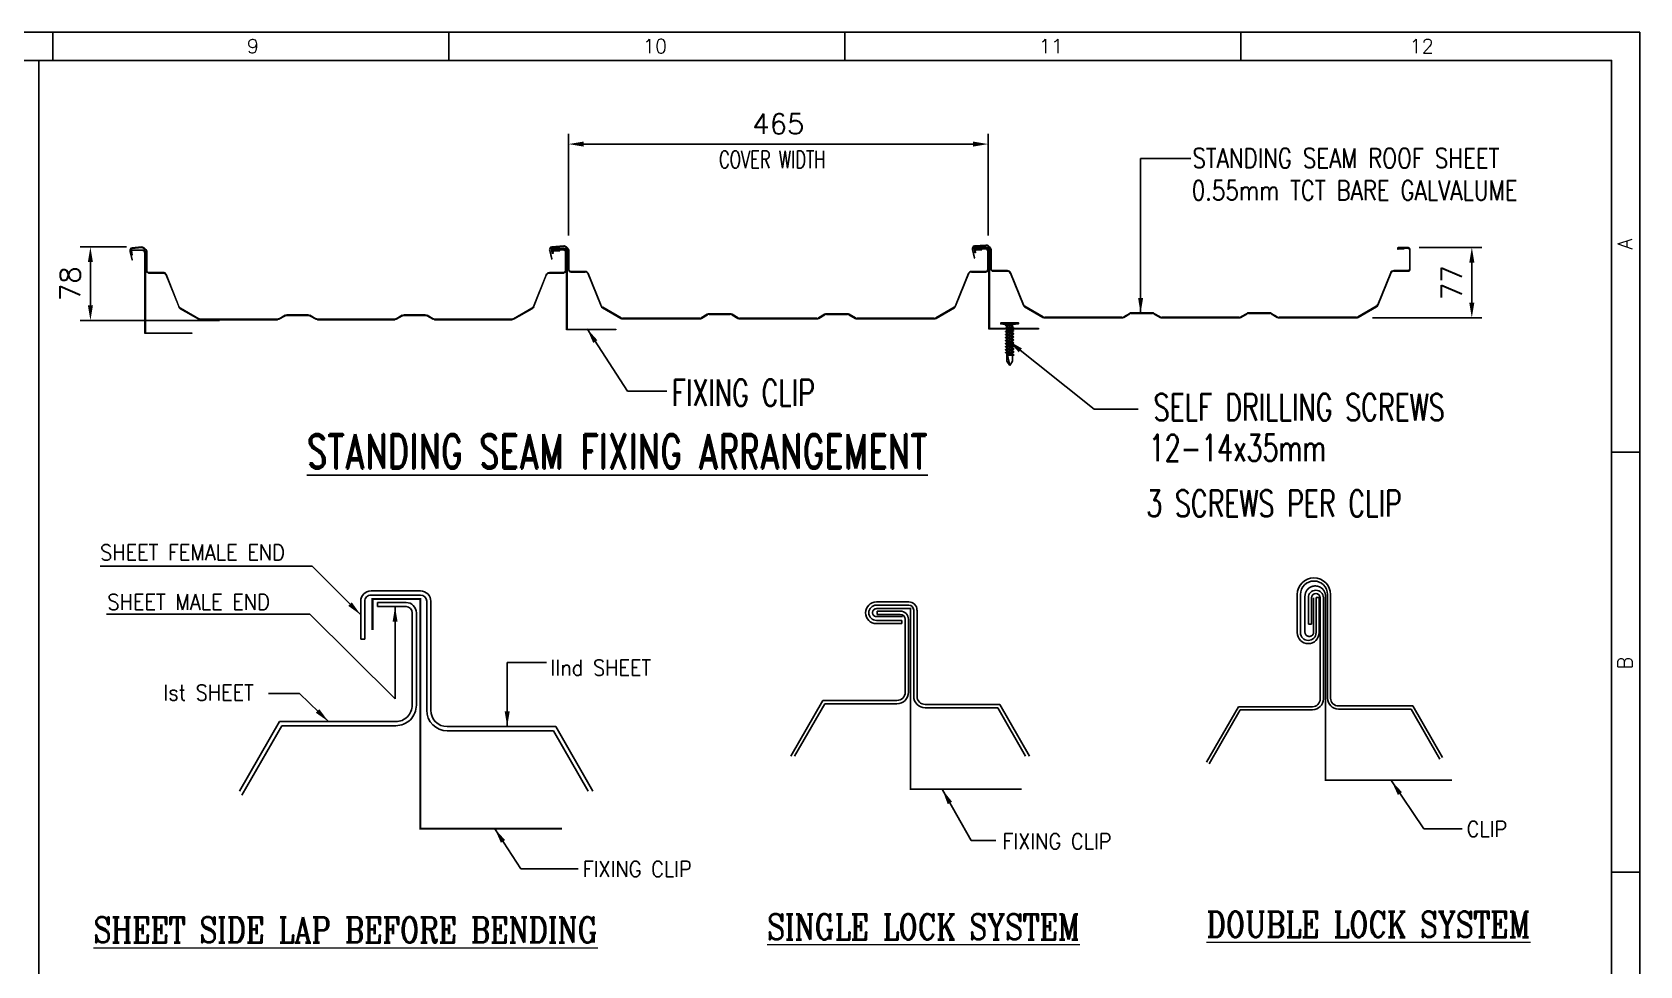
# Model space of a CAD drawing. Header units: millimetres. Extents: x 591978 to 1200763, y 19941 to 205918.
# Drawn here: x 912223 to 975790, y 115890 to 152811 of the extents above; entities that cross this region are included whole.
import ezdxf

# ---------------------------------------------------------------- set-up
doc = ezdxf.new("R2010")
doc.units = ezdxf.units.MM
doc.header["$LTSCALE"] = 790
doc.header["$MEASUREMENT"] = 0
doc.header["$PDMODE"] = 3
for name, color, linetype, lineweight in [('BASE-PLATE', 2, 'Continuous', 13), ('HATECH', 140, 'Continuous', 9), ('SHEET', 190, 'Continuous', 13), ('TH', 1, 'Continuous', 9)]:
    doc.layers.add(name, color=color, linetype=linetype, lineweight=lineweight)
for name, color, linetype in [('SCREWS', 7, 'Continuous'), ('STEEL', 4, 'Continuous'), ('text', 6, 'Continuous')]:
    doc.layers.add(name, color=color, linetype=linetype)
doc.styles.add('NOTE', font='romans.shx', dxfattribs={"width": 0.8})
doc.styles.add('ROMANC', font='ROMANC.shx', dxfattribs={"width": 0.8})
doc.styles.add('ROMAND', font='romand.shx', dxfattribs={"height": 2.5})
doc.styles.add('ROMANS', font='romans.shx')
doc.dimstyles.new('DIM250', dxfattribs={"dimscale": 400, "dimtxt": 2, "dimasz": 1.5, "dimexe": 1, "dimexo": 1.5, "dimgap": 1, "dimtad": 1, "dimdec": 0, "dimzin": 0, "dimdsep": 46, "dimtxsty": 'ROMANS', "dimcen": 1, "dimclrd": 3, "dimclre": 3, "dimclrt": 7, "dimadec": 0, "dimazin": 0, "dimtfac": 1, "dimtdec": 0, "dimtix": 1, "dimtmove": 2, "dimatfit": 3, "dimfxl": 1, "dimtolj": 1, "dimtzin": 0, "dimarcsym": 0})

# ---------------------------------------------------------------- blocks, each defined once
blk = doc.blocks.new('SSQQ')
for p, q in [((1489513.91, -272491.85), (1489513.91, -272496.85)), ((1489583.91, -272496.85), (1489583.91, -272491.85)), ((1489653.91, -272496.85), (1489653.91, -272491.85)), ((1489723.91, -272496.85), (1489723.91, -272491.85)), ((1489789.41, -272566.1), (1489794.41, -272566.1)), ((1489789.41, -272640.35), (1489794.41, -272640.35))]:
    blk.add_line(p, q)
for points in [[(1489794.41, -273085.85), (1488953.41, -273085.85), (1488953.41, -272491.85), (1489794.41, -272491.85)], [(1489789.41, -273080.85), (1488958.41, -273080.85), (1488958.41, -272496.85), (1489789.41, -272496.85)]]:
    blk.add_lwpolyline(points, close=True)
at = {"style": 'ROMANS'}
for s, p in [('9', (1489548.19, -272495.57)), ('10', (1489618.19, -272495.57)), ('11', (1489688.19, -272495.57)), ('12', (1489753.69, -272495.57))]:
    blk.add_text(s, height=2.5, dxfattribs=at).set_placement(p)
for s, p in [('A', (1489793.03, -272530.25)), ('B', (1489793.03, -272604.5))]:
    blk.add_text(s, height=2.5, rotation=90, dxfattribs=at).set_placement(p)
blk = doc.blocks.new('*D125')
at = {"layer": 'BASE-PLATE', "color": 3, "lineweight": -2, "ltscale": 8, "transparency": 16777216}
for p, q in [((933434, 144764), (933434, 148785)), ((950022, 144765), (950022, 148785)), ((934034, 148385), (949422, 148385))]:
    blk.add_line(p, q, dxfattribs=at)
at = {"layer": 'BASE-PLATE', "color": 3, "ltscale": 8, "transparency": 16777216}
for points in [[(934034, 148485), (934034, 148285), (933434, 148385)], [(949422, 148485), (949422, 148285), (950022, 148385)]]:
    blk.add_solid(points, dxfattribs=at)
at = {"layer": 'DEFPOINTS', "color": 0, "ltscale": 8, "transparency": 16777216}
for p in [(950022, 148385), (933434, 144164), (950022, 144165)]:
    blk.add_point(p, dxfattribs=at)
at = {"layer": 'BASE-PLATE', "color": 7, "lineweight": 0, "ltscale": 8, "transparency": 16777216, "insert": (941728, 149185), "char_height": 800, "attachment_point": 5, "style": 'ROMANS'}
blk.add_mtext('\\A1;465', dxfattribs=at)
blk = doc.blocks.new('WS')
at = {"layer": 'SCREWS'}
for p, q in [((-34.5, 264.2), (-34.5, 258.8)), ((34, 258.8), (-34.5, 258.8)), ((-24.9, 234.8), (-18.2, 240.4)), ((-24.9, 215.9), (-18.2, 221.5)), ((-24.9, 197.1), (-18.2, 202.7)), ((-18.3, 231.2), (-24.3, 232.4)), ((-18.3, 212.3), (-24.3, 213.6)), ((-18, 253.1), (-18, 240.5)), ((-18, 231.1), (-18, 221.6)), ((-18, 212.3), (-18, 202.8)), ((-17.7, 240.6), (17.7, 251.6)), ((-17.7, 231.2), (17.7, 242.2)), ((-17.7, 221.8), (17.7, 232.8)), ((-17.7, 212.4), (17.7, 223.4)), ((-17.7, 202.9), (17.7, 213.9)), ((-17.7, 193.5), (17.7, 204.5)), ((18, 253.2), (18, 251.7)), ((18, 242.3), (18, 232.8)), ((18, 223.5), (18, 214)), ((18, 204.6), (18, 195.1)), ((24.9, 248), (18.2, 242.5)), ((24.9, 229.2), (18.2, 223.6)), ((24.9, 210.3), (18.2, 204.8)), ((18.3, 251.6), (24.3, 250.4)), ((18.3, 251.6), (24.3, 250.4)), ((18.3, 232.8), (24.3, 231.5)), ((18.3, 213.9), (24.3, 212.7)), ((34, 264.2), (34, 258.8)), ((-24.9, 178.2), (-18.2, 183.8)), ((-24.9, 159.4), (-18.2, 164.9)), ((-24.9, 140.5), (-18.2, 146.1)), ((-24.9, 121.7), (-18.2, 127.2)), ((-24.9, 102.8), (-18.2, 108.4)), ((-18.3, 193.5), (-24.3, 194.7)), ((-18.3, 174.6), (-24.3, 175.9)), ((-18.3, 155.8), (-24.3, 157)), ((-18.3, 136.9), (-24.3, 138.2)), ((-18.3, 118.1), (-24.3, 119.3)), ((-18.3, 99.2), (-24.3, 100.5)), ((-18, 193.4), (-18, 183.9)), ((-18, 174.6), (-18, 165.1)), ((-18, 155.7), (-18, 146.2)), ((-18, 136.9), (-18, 127.4)), ((-18, 118), (-18, 108.5)), ((-17.7, 184.1), (17.7, 195)), ((-17.7, 174.7), (17.7, 185.6)), ((-17.7, 165.2), (17.7, 176.2)), ((-17.7, 155.8), (17.7, 166.8)), ((-17.7, 146.4), (17.7, 157.3)), ((-17.7, 136.9), (17.7, 147.9)), ((-17.7, 127.5), (17.7, 138.5)), ((-17.7, 118.1), (17.7, 129.1)), ((-17.7, 108.6), (17.7, 119.6)), ((-17.7, 99.2), (17.7, 110.2)), ((-17.7, 89.8), (17.7, 100.8)), ((18, 185.8), (18, 176.3)), ((18, 166.9), (18, 157.4)), ((18, 148.1), (18, 138.6)), ((18, 129.2), (18, 119.7)), ((18, 110.4), (18, 100.9)), ((24.9, 191.5), (18.2, 185.9)), ((24.9, 172.6), (18.2, 167)), ((24.9, 153.8), (18.2, 148.2)), ((24.9, 134.9), (18.2, 129.3)), ((24.9, 116.1), (18.2, 110.5)), ((18.3, 195.1), (24.3, 193.8)), ((18.3, 176.2), (24.3, 175)), ((18.3, 157.4), (24.3, 156.1)), ((18.3, 138.5), (24.3, 137.3)), ((18.3, 119.7), (24.3, 118.4)), ((18.3, 100.8), (24.3, 99.6)), ((-24.9, 84), (-18.2, 89.5)), ((-24.9, 65.1), (-18.2, 70.7)), ((-24.8, 63), (18, 63)), ((-18.3, 80.4), (-24.3, 81.6)), ((-18, 99.2), (-18, 89.7)), ((-18, 80.3), (-18, 70.8)), ((-18, 63), (-18, 27)), ((-18, 27), (0, 0)), ((-17.7, 80.4), (17.7, 91.4)), ((-17.7, 70.9), (17.7, 81.9)), ((-12.9, 63), (17.7, 72.5)), ((0, 0), (12.9, 63)), ((0, 0), (18, 27)), ((18, 91.5), (18, 82)), ((18, 72.6), (18, 63)), ((18, 63), (18, 27)), ((24.9, 97.2), (18.2, 91.6)), ((24.9, 78.3), (18.2, 72.8)), ((18.3, 82), (24.3, 80.7))]:
    blk.add_line(p, q, dxfattribs=at)
blk.add_lwpolyline([(-18.2, 253.1), (17.8, 253.1), (54.8, 257.7), (54.8, 264.2), (-0.2, 264.2), (-55.3, 264.2), (-55.3, 257.7), (-18.2, 253.1)], dxfattribs=at)
for centre, start, end in [((-24, 233.8), 129.82948, 257.97276), ((-24, 214.9), 129.82948, 257.97276), ((-18.1, 232.5), 257.97276, 287.24924), ((-18.1, 213.6), 257.97276, 287.24924), ((-17.3, 239.3), 107.24924, 129.82948), ((-17.3, 220.5), 107.24924, 129.82948), ((-17.3, 201.6), 107.24924, 129.82948), ((18.1, 250.3), 77.97276, 107.24924), ((18.1, 250.3), 77.97276, 107.24924), ((17.3, 243.5), 287.24924, 309.82948), ((18.1, 231.5), 77.97276, 107.24924), ((17.3, 224.6), 287.24924, 309.82948), ((18.1, 212.6), 77.97276, 107.24924), ((17.3, 205.8), 287.24924, 309.82948), ((24, 249.1), 309.82948, 77.97276), ((24, 230.2), 309.82948, 77.97276), ((24, 211.3), 309.82948, 77.97276), ((-24, 196.1), 129.82948, 257.97276), ((-24, 177.2), 129.82948, 257.97276), ((-24, 158.4), 129.82948, 257.97276), ((-24, 139.5), 129.82948, 257.97276), ((-24, 120.7), 129.82948, 257.97276), ((-24, 101.8), 129.82948, 257.97276), ((-18.1, 194.8), 257.97276, 287.24924), ((-18.1, 175.9), 257.97276, 287.24924), ((-18.1, 157.1), 257.97276, 287.24924), ((-18.1, 138.2), 257.97276, 287.24924), ((-18.1, 119.4), 257.97276, 287.24924), ((-17.3, 182.8), 107.24924, 129.82948), ((-17.3, 163.9), 107.24924, 129.82948), ((-17.3, 145.1), 107.24924, 129.82948), ((-17.3, 126.2), 107.24924, 129.82948), ((-17.3, 107.4), 107.24924, 129.82948), ((18.1, 193.8), 77.97276, 107.24924), ((17.3, 186.9), 287.24924, 309.82948), ((18.1, 174.9), 77.97276, 107.24924), ((17.3, 168.1), 287.24924, 309.82948), ((18.1, 156.1), 77.97276, 107.24924), ((17.3, 149.2), 287.24924, 309.82948), ((18.1, 137.2), 77.97276, 107.24924), ((17.3, 130.4), 287.24924, 309.82948), ((18.1, 118.4), 77.97276, 107.24924), ((17.3, 111.5), 287.24924, 309.82948), ((18.1, 99.5), 77.97276, 107.24924), ((24, 192.5), 309.82948, 77.97276), ((24, 173.6), 309.82948, 77.97276), ((24, 154.8), 309.82948, 77.97276), ((24, 135.9), 309.82948, 77.97276), ((24, 117.1), 309.82948, 77.97276), ((-24, 82.9), 129.82948, 257.97276), ((-24, 64.1), 129.82948, 233.36958), ((-18.1, 100.5), 257.97276, 287.24924), ((-18.1, 81.7), 257.97276, 287.24924), ((-17.3, 88.5), 107.24924, 129.82948), ((-17.3, 69.7), 107.24924, 129.82948), ((17.3, 92.7), 287.24924, 309.82948), ((18.1, 80.6), 77.97276, 107.24924), ((17.3, 73.8), 287.24924, 309.82948), ((24, 98.2), 309.82948, 77.97276), ((24, 79.4), 309.82948, 77.97276)]:
    blk.add_arc(centre, 1.35, start, end, dxfattribs=at)
blk = doc.blocks.new('*D126')
at = {"layer": 'BASE-PLATE', "color": 3, "lineweight": -2, "ltscale": 8, "transparency": 16777216}
for p, q in [((915958, 144318), (914126, 144318)), ((914526, 142009), (914526, 143718)), ((919625, 141409), (914126, 141409))]:
    blk.add_line(p, q, dxfattribs=at)
at = {"layer": 'BASE-PLATE', "color": 3, "ltscale": 8, "transparency": 16777216}
for points in [[(914426, 143718), (914626, 143718), (914526, 144318)], [(914426, 142009), (914626, 142009), (914526, 141409)]]:
    blk.add_solid(points, dxfattribs=at)
at = {"layer": 'DEFPOINTS', "color": 0, "ltscale": 8, "transparency": 16777216}
for p in [(914526, 144318), (916558, 144318), (920225, 141409)]:
    blk.add_point(p, dxfattribs=at)
at = {"layer": 'BASE-PLATE', "color": 7, "lineweight": 0, "ltscale": 8, "transparency": 16777216, "insert": (913726, 142864), "char_height": 800, "attachment_point": 5, "rotation": 90, "style": 'ROMANS'}
blk.add_mtext('\\A1;78', dxfattribs=at)
blk = doc.blocks.new('Z$W@#59BE2829')
at = {"layer": 'SHEET', "color": 6}
for p, q in [((-226.2, 52.7), (-226.2, 73.4)), ((-225.7, 74.7), (-224.9, 75.5)), ((-225.5, 73.4), (-225.5, 52.7)), ((-224.4, 75), (-225.2, 74.2)), ((-223.5, 76), (-213.2, 76)), ((-213.2, 75.3), (-223.5, 75.3)), ((-219.6, 75.1), (-213.3, 74.8)), ((-219.6, 74.4), (-219.6, 75.1)), ((226.1, 73), (226.1, 52.7)), ((229, 77), (227.1, 75.3)), ((241.4, 76.9), (231.4, 77.8)), ((241.1, 64.6), (243.3, 73.8)), ((243.3, 74.8), (242.9, 75.8)), ((241.8, 64.5), (241.1, 64.6)), ((-223.9, 51.1), (-208.4, 51.1)), ((-208.4, 50.4), (-223.9, 50.4)), ((-191.5, 13.8), (-205.4, 48.4)), ((-204.8, 48.7), (-190.8, 14.1)), ((205.3, 48.4), (191.3, 13.8)), ((223.8, 50.4), (208.2, 50.4)), ((-170, 0.5), (-189.8, 11.9)), ((-189.4, 12.6), (-169.7, 1.2)), ((-168.1, 0.7), (-84.7, 0.7)), ((-84.7, 0), (-168.1, 0)), ((-83.1, 1.2), (-76.6, 4.9)), ((-76.2, 4.3), (-82.8, 0.5)), ((-74.6, 5.5), (-51.8, 5.5)), ((-51.8, 4.7), (-74.6, 4.7)), ((-43.6, 0.5), (-50.2, 4.3)), ((-49.8, 4.9), (-43.3, 1.2)), ((-41.7, 0.7), (41.7, 0.7)), ((41.7, 0), (-41.7, 0)), ((43.3, 1.2), (49.8, 4.9)), ((50.2, 4.3), (43.6, 0.5)), ((51.8, 5.5), (74.6, 5.5)), ((74.6, 4.7), (51.8, 4.7)), ((82.8, 0.5), (76.2, 4.3)), ((76.6, 4.9), (83.1, 1.2)), ((84.7, 0.7), (168, 0.7)), ((168, 0), (84.7, 0)), ((169.6, 1.2), (189.3, 12.6)), ((189.7, 11.9), (169.9, 0.5))]:
    blk.add_line(p, q, dxfattribs=at)
blk.add_lwpolyline([(-213.3, 74), (-219.6, 74.4)], dxfattribs=at)
blk.add_lwpolyline([(190.7, 14.1), (204.6, 48.7, -0.305731), (208.2, 51.1), (223.8, 51.1, 0.414214), (225.4, 52.7), (225.4, 73, -0.210277), (226.6, 75.9), (228.5, 77.5, -0.210277), (231.4, 78.5), (241.5, 77.7, -0.291473), (243.6, 76), (244, 75, -0.149451), (244, 73.6), (241.8, 64.5)], format="xyb", dxfattribs=at)
for centre, radius, start, end in [((-224.3, 73.4), 1.91, 135, 180), ((-224.3, 73.4), 1.18, 135, 180), ((-223.5, 74.1), 1.91, 90, 135), ((-223.5, 74.1), 1.18, 90, 135), ((-213.2, 75), 1.01, 267, 0), ((-213.2, 75), 0.277, 267, 0), ((-213.2, 75), 1.01, 0, 90), ((-213.2, 75), 0.277, 0, 90), ((229.3, 73), 3.15, 132.5, 180), ((231.1, 74.7), 3.15, 85, 132.5), ((241.3, 75.2), 1.76, 20, 85), ((241.6, 74.2), 1.76, 346, 20), ((-223.9, 52.7), 2.32, 180, 270), ((-223.9, 52.7), 1.59, 180, 270), ((223.8, 52.7), 2.32, 270, 0), ((-208.4, 47.2), 3.88, 22, 90), ((-208.4, 47.2), 3.15, 22, 90), ((208.2, 47.2), 3.15, 90, 158), ((-187.9, 15.3), 3.88, 202, 240), ((-187.9, 15.3), 3.15, 202, 240), ((-168.1, 3.9), 3.88, 240, 270), ((-168.1, 3.9), 3.15, 240, 270), ((-84.7, 3.9), 3.15, 270, 300), ((-84.7, 3.9), 3.88, 270, 300), ((-74.6, 1.6), 3.88, 90, 120), ((-74.6, 1.6), 3.15, 90, 120), ((-51.8, 1.6), 3.88, 60, 90), ((-51.8, 1.6), 3.15, 60, 90), ((-41.7, 3.9), 3.88, 240, 270), ((-41.7, 3.9), 3.15, 240, 270), ((41.7, 3.9), 3.15, 270, 300), ((41.7, 3.9), 3.88, 270, 300), ((51.8, 1.6), 3.88, 90, 120), ((51.8, 1.6), 3.15, 90, 120), ((74.6, 1.6), 3.88, 60, 90), ((74.6, 1.6), 3.15, 60, 90), ((84.7, 3.9), 3.88, 240, 270), ((84.7, 3.9), 3.15, 240, 270), ((168, 3.9), 3.15, 270, 300), ((168, 3.9), 3.88, 269.9998, 300), ((187.7, 15.3), 3.15, 300, 338), ((187.7, 15.3), 3.88, 300, 338)]:
    blk.add_arc(centre, radius, start, end, dxfattribs=at)
blk = doc.blocks.new('*D124')
at = {"layer": 'BASE-PLATE', "color": 3, "lineweight": -2, "ltscale": 8, "transparency": 16777216}
for p, q in [((967062, 144299), (969547, 144299)), ((969147, 143699), (969147, 142115)), ((965220, 141515), (969547, 141515))]:
    blk.add_line(p, q, dxfattribs=at)
at = {"layer": 'BASE-PLATE', "color": 3, "ltscale": 8, "transparency": 16777216}
for points in [[(969047, 143699), (969247, 143699), (969147, 144299)], [(969047, 142115), (969247, 142115), (969147, 141515)]]:
    blk.add_solid(points, dxfattribs=at)
at = {"layer": 'DEFPOINTS', "color": 0, "ltscale": 8, "transparency": 16777216}
for p in [(966462, 144299), (964620, 141515), (969147, 141515)]:
    blk.add_point(p, dxfattribs=at)
at = {"layer": 'BASE-PLATE', "color": 7, "lineweight": 0, "ltscale": 8, "transparency": 16777216, "insert": (968347, 142907), "char_height": 800, "attachment_point": 5, "rotation": 90, "style": 'ROMANS'}
blk.add_mtext('\\A1;77', dxfattribs=at)

msp = doc.modelspace()

# ---------------------------------------------------------------- linework, layer by layer
at = {"color": 6, "linetype": 'Continuous'}
for p, q in [((925621.2, 130714), (927578.2, 130714)), ((927578.2, 130550.9), (925621.2, 130550.9)), ((962246.2, 129066), (962246.2, 130572.1)), ((962369, 130572.1), (962369, 129066)), ((962682.9, 129394.8), (962682.9, 130442.6)), ((962805.7, 130442.6), (962805.7, 129394.8)), ((962988, 129066), (962988, 130459.9)), ((963110.8, 130459.9), (962988, 130459.9)), ((963110.8, 130459.9), (963110.8, 129066)), ((963154.6, 126443.5), (963153.6, 130442.6)), ((963277.4, 130442.6), (963277.4, 126443.5)), ((963439.9, 126474), (963439.9, 130572.1)), ((963562.7, 130572.1), (963562.7, 126474)), ((925213.4, 130056.8), (925213.4, 130306.3)), ((925213.4, 130056.8), (925213.4, 128804.6)), ((925376.5, 130306.3), (925376.5, 130056.8)), ((925376.5, 130056.8), (925376.5, 128804.6)), ((925883.2, 130095.2), (925883.2, 130258.3)), ((925883.2, 130258.3), (927007.1, 130258.3)), ((927006, 130095.2), (925883.2, 130095.2)), ((927252, 126201.5), (927250.6, 129850.7)), ((927415, 126201.5), (927413.7, 129850.7)), ((927414.8, 129850.6), (927414.8, 127170.2)), ((927822.9, 130306.3), (927822.9, 126001.3)), ((927986, 130306.3), (927986, 126001.3)), ((945603.3, 130283.1), (946883.2, 130283.1)), ((946883.2, 130152.7), (945603.3, 130152.7)), ((945633.2, 129788.1), (945633.2, 129918.6)), ((945633.2, 129918.6), (946546.5, 129918.6)), ((946545.6, 129788.1), (945633.2, 129788.1)), ((947078.9, 126551.8), (947078.9, 129957)), ((947209.4, 129957), (947209.4, 126551.8)), ((945603.3, 129552), (946605.2, 129552)), ((945603.3, 129421.5), (946605.2, 129421.5)), ((946605.2, 129552), (946605.2, 129421.5)), ((946742.2, 126711.8), (946741.3, 129592.4)), ((946872.7, 129592.4), (946872.7, 126711.8)), ((962805.7, 129394.8), (962682.9, 129394.8)), ((925213.4, 128804.6), (925376.5, 128804.6)), ((943485.4, 126385.6), (942221.4, 124187.8)), ((943560.9, 126255.2), (942371.9, 124187.8)), ((943485.4, 126385.6), (946416, 126385.6)), ((943560.9, 126255.2), (946416, 126255.2)), ((947535.6, 126225.6), (950483.9, 126225.6)), ((947535.6, 126095.1), (950408.4, 126095.1)), ((950408.4, 126095.1), (951505.3, 124187.8)), ((950483.9, 126225.6), (951655.8, 124187.8)), ((959916.9, 126136.5), (958652.9, 123938.6)), ((959987.9, 126013.6), (958759.4, 123877.4)), ((959916.9, 126136.5), (962847.5, 126136.5)), ((959987.9, 126013.6), (962847.5, 126013.6)), ((963869.7, 126167), (966818.1, 126167)), ((963869.7, 126044.1), (966747, 126044.1)), ((966747, 126044.1), (967883.5, 124067.9)), ((966818.1, 126167), (967990, 124129.2)), ((921999.6, 125548.9), (920419.6, 122801.6)), ((922093.9, 125385.8), (920513.9, 122638.5)), ((921999.6, 125548.9), (926599.5, 125548.9)), ((922093.9, 125385.8), (926599.5, 125385.8)), ((928638.4, 125348.8), (932930.6, 125348.8)), ((932930.6, 125348.8), (934395.5, 122801.6)), ((928638.4, 125185.7), (932836.3, 125185.7)), ((932836.3, 125185.7), (934207.4, 122801.6))]:
    msp.add_line(p, q, dxfattribs=at)
at = {"const_width": 81.6}
msp.add_lwpolyline([(933175.7, 121314.1), (927572.5, 121314.1), (927572.5, 130398.4), (925681.1, 130398.4), (925681.1, 129171.5)], dxfattribs=at)
at = {"const_width": 65.2}
for points in [[(962892.5, 130453.5), (962892.5, 129066, -0.8727162), (962550.4, 129066), (962549.8, 130515.9, -0.975059), (963362.9, 130515.9), (963362.9, 123231.2), (968367.3, 123231.2)], [(951349.6, 122873.1), (946948, 122873.1), (946948, 130014.7), (945609.4, 130014.7, 1), (945609.4, 129698.4), (946647.4, 129698.4)]]:
    msp.add_lwpolyline(points, format="xyb", dxfattribs=at)
at = {"color": 6, "linetype": 'Continuous'}
for centre, radius, start, end in [((962904.4, 130572.1), 658.2, 0, 180), ((962904.4, 130572.1), 535.4, 0, 180), ((962980.2, 130442.6), 297.2, 0, 180), ((962980.2, 130442.6), 174.9, 0, 180), ((945603.3, 129852.3), 430.8, 90, 270), ((945603.3, 129852.3), 300.3, 90, 270), ((962678.5, 129066), 432.3, 180, 0), ((962678.5, 129066), 309.5, 180, 0), ((926599.5, 126201.3), 652.4, 270, 0.012351), ((926599.5, 126201.3), 815.5, 270, 0.012351), ((928638.4, 126001.3), 815.6, 180, 270), ((928638.4, 126001.3), 652.4, 180, 270), ((962847.5, 126443.5), 307.1, 270, 0), ((962847.5, 126443.5), 429.9, 270, 0), ((963869.7, 126474), 429.9, 180, 270), ((963869.7, 126474), 307.1, 180, 270)]:
    msp.add_arc(centre, radius, start, end, dxfattribs=at)
for centre, major_axis, start_param, end_param in [((925621.2, 130306.3), (288.3, 288.3), 0.7853982, 2.3561945), ((925621.2, 130306.3), (-173, 173), -0.7853982, 0.7853982), ((927578.2, 130306.3), (288.3, 288.3), 5.4977871, 7.0685835), ((927578.2, 130306.3), (-173, 173), 3.9269908, 5.4977871), ((927006, 129850.6), (-288.3, 288.3), 3.9271663, 5.4977871), ((927006, 129850.6), (173, 173), 5.4979626, 7.0685835), ((946545.6, 129592.4), (-230.6, 230.6), 3.9271663, 5.4977871), ((946545.6, 129592.4), (138.4, 138.4), 5.4979626, 7.0685835), ((946883.2, 129957), (230.6, 230.6), 5.4977871, 7.0685835), ((946883.2, 129957), (-138.4, 138.4), 3.9269908, 5.4977871), ((946416, 126711.8), (-230.6, 230.6), 2.3561945, 3.9269908), ((946416, 126711.8), (322.9, 322.9), 3.9269908, 5.4977871)]:
    msp.add_ellipse(centre, major_axis=major_axis, ratio=1, start_param=start_param, end_param=end_param, dxfattribs=at)
at = {"color": 6, "linetype": 'Continuous', "extrusion": (0, 0, -1)}
for major_axis, start_param, end_param in [((-322.9, 322.9), 3.9269908, 5.4977871), ((230.6, 230.6), 2.3561945, 3.9269908)]:
    msp.add_ellipse((947535.6, 126551.8), major_axis=major_axis, ratio=1, start_param=start_param, end_param=end_param, dxfattribs=at)
at = {"layer": 'HATECH'}
for points in [[(952007.8, 141069.8), (950050.5, 141069.8), (950050.5, 144159.2, 0.4142136), (949934.1, 144275.7), (949498.6, 144275.7), (949525.5, 144088.5), (949494.7, 144088.5), (949467.8, 144306.5), (949964.9, 144306.5, -0.3412108), (950081.3, 144190), (950081.3, 141100.6), (952007.8, 141100.6), (952007.8, 141069.8)], [(918538.3, 140894.8), (916678.9, 140894.8), (916678.9, 144062.3, 0.4142136), (916568.3, 144173), (916154.6, 144173), (916180.1, 143995.2), (916150.9, 143995.2), (916125.3, 144202.2), (916597.6, 144202.2, -0.3445171), (916708.2, 144091.6), (916708.2, 140924.1), (918538.3, 140924.1), (918538.3, 140894.8)], [(935301.8, 141035.4), (933344.5, 141035.4), (933344.5, 144124.8, 0.4142136), (933228.1, 144241.3), (932792.6, 144241.3), (932819.5, 144054.1), (932788.7, 144054.1), (932761.8, 144272.1), (933258.9, 144272.1, -0.3445171), (933375.4, 144155.6), (933375.4, 141066.2), (935301.8, 141066.2), (935301.8, 141035.4)]]:
    msp.add_lwpolyline(points, format="xyb", dxfattribs=at)
at = {"layer": 'SHEET', "color": 6}
for p, q in [((932769, 144296.6), (933242.4, 144328.9)), ((933330.5, 144299), (933397, 144238)), ((949483.6, 144334.4), (949935.8, 144363.8)), ((950023.8, 144333.9), (950090.3, 144273)), ((966616.9, 144298.7), (966239.1, 144298.7)), ((932781.8, 143845.9), (932698.5, 144180)), ((932700.5, 144217.8), (932713.8, 144254.3)), ((932755.8, 143839.4), (932781.8, 143845.9)), ((933434.4, 144152.9), (933434.4, 143408.1)), ((949496.5, 143883.8), (949413.2, 144217.8)), ((949415.2, 144255.6), (949428.5, 144292.1)), ((949470.5, 143877.3), (949496.5, 143883.8)), ((949923.6, 144263.7), (949545.7, 144263.7)), ((949545.7, 144236.9), (949923.6, 144236.9)), ((949777.2, 144228.7), (949546.2, 144216.6)), ((949778.6, 144201.9), (949777.2, 144228.7)), ((949954.3, 144224.2), (949982.4, 144196.1)), ((950001.3, 144215), (949973.2, 144243.2)), ((949995.1, 144165.4), (949995.1, 143408.1)), ((950021.9, 143408.1), (950021.9, 144165.4)), ((950127.8, 144187.8), (950127.8, 143443.1)), ((966239.1, 144271.9), (966616.9, 144271.9)), ((966470.5, 144263.6), (966239.6, 144251.5)), ((966471.9, 144236.9), (966470.5, 144263.6)), ((966647.6, 144259.2), (966675.7, 144231)), ((966694.7, 144250), (966666.6, 144278.1)), ((966688.4, 144200.3), (966688.4, 143443.1)), ((966715.2, 143443.1), (966715.2, 144200.3)), ((933519.4, 143323.1), (934090, 143323.1)), ((934197.1, 143250.9), (934709.5, 141982.7)), ((949234.4, 143261), (948722, 141992.7)), ((948746.8, 141982.7), (949259.2, 143250.9)), ((949936.9, 143349.9), (949366.3, 143349.9)), ((949366.3, 143323.1), (949936.9, 143323.1)), ((950212.8, 143358.1), (950783.4, 143358.1)), ((950890.5, 143285.9), (951402.9, 142017.6)), ((965927.7, 143295.9), (965415.3, 142027.7)), ((965440.2, 142017.6), (965952.6, 143285.9)), ((966630.2, 143384.9), (966059.6, 143384.9)), ((966059.6, 143358.1), (966630.2, 143358.1)), ((934770.3, 141912.8), (935494.9, 141494.4)), ((935508.3, 141517.6), (934783.7, 141936)), ((948672.6, 141936), (947948, 141517.6)), ((947961.4, 141494.4), (948686, 141912.8)), ((951463.6, 141947.7), (952188.3, 141529.3)), ((952201.6, 141552.6), (951477, 141970.9)), ((965366, 141970.9), (964641.4, 141552.6)), ((964654.8, 141529.4), (965379.4, 141947.7)), ((938619.7, 141502.2), (935566, 141502.2)), ((935566, 141475.3), (938619.7, 141475.4)), ((938918.4, 141656.8), (938677.4, 141517.6)), ((938690.8, 141494.4), (938931.8, 141633.6)), ((939827.3, 141675.8), (938989.6, 141675.8)), ((938989.6, 141649), (939827.3, 141649)), ((939885, 141633.6), (940126, 141494.4)), ((940139.4, 141517.6), (939898.4, 141656.8)), ((943255, 141502.2), (940197.2, 141502.2)), ((940197.2, 141475.4), (943255, 141475.4)), ((943553.8, 141656.8), (943312.8, 141517.6)), ((943326.2, 141494.4), (943567.2, 141633.6)), ((944462.6, 141675.8), (943624.9, 141675.8)), ((943624.9, 141649), (944462.6, 141649)), ((944520.4, 141633.6), (944761.4, 141494.4)), ((944774.8, 141517.6), (944533.8, 141656.8)), ((947890.3, 141502.2), (944832.5, 141502.2)), ((944832.5, 141475.4), (947890.3, 141475.4)), ((955313, 141537.1), (952259.4, 141537.1)), ((952259.4, 141510.3), (955313, 141510.3)), ((955611.8, 141691.7), (955370.8, 141552.6)), ((955384.2, 141529.4), (955625.2, 141668.5)), ((956520.6, 141710.8), (955682.9, 141710.8)), ((955682.9, 141684), (956520.6, 141684)), ((956578.4, 141668.5), (956819.4, 141529.4)), ((956832.8, 141552.6), (956591.8, 141691.7)), ((959948.4, 141537.1), (956890.5, 141537.1)), ((956890.5, 141510.3), (959948.4, 141510.3)), ((960247.1, 141691.7), (960006.1, 141552.6)), ((960019.5, 141529.4), (960260.5, 141668.5)), ((961156, 141710.8), (960318.3, 141710.8)), ((960318.3, 141684), (961156, 141684)), ((961213.7, 141668.5), (961454.7, 141529.4)), ((961468.1, 141552.6), (961227.1, 141691.7)), ((964583.6, 141537.1), (961525.9, 141537.1)), ((961525.9, 141510.3), (964583.6, 141510.3))]:
    msp.add_line(p, q, dxfattribs=at)
for points in [[(934734.3, 141992.7), (934221.9, 143261, 0.3057307), (934090, 143349.9), (933519.4, 143349.9, -0.4142136), (933461.2, 143408.1), (933461.2, 144152.9, 0.2102774), (933415.1, 144257.8), (933348.6, 144318.7, 0.2102774), (933240.1, 144355.5), (932766.6, 144323.3, 0.2914734), (932688.6, 144263.5), (932675.3, 144226.9, 0.149451), (932672.5, 144173.5), (932755.8, 143839.4)], [(951427.7, 142027.7), (950915.3, 143295.9, 0.3057307), (950783.4, 143384.9), (950212.8, 143384.9, -0.4142136), (950154.6, 143443.1), (950154.6, 144187.8, 0.2102774), (950108.4, 144292.7), (950041.9, 144353.6, 0.2102774), (949933.4, 144390.5), (949481.3, 144361.1, 0.2914734), (949403.3, 144301.3), (949390, 144264.8, 0.149451), (949387.2, 144211.3), (949470.5, 143877.3)]]:
    msp.add_lwpolyline(points, format="xyb", dxfattribs=at)
for points in [[(949547.6, 144189.8), (949778.6, 144201.9)], [(966241, 144224.8), (966471.9, 144236.9)]]:
    msp.add_lwpolyline(points, dxfattribs=at)
for centre, radius, start, end in [((933252.5, 144213.8), 115.5, 47.5, 95), ((949489.2, 144270), 64.7, 95, 160), ((949945.8, 144248.8), 115.5, 47.5, 95), ((966239.1, 144261.7), 37, 90, 180), ((966616.9, 144228.5), 70.2, 45, 90), ((932761.3, 144195.6), 64.7, 160, 194), ((932774.6, 144232.2), 64.7, 95, 160), ((933318.9, 144152.9), 115.5, 0, 47.5), ((949475.9, 144233.5), 64.7, 160, 194), ((949545.7, 144226.8), 37, 90, 180), ((949545.7, 144226.7), 37, 180, 273), ((949545.7, 144226.8), 10.2, 90, 180), ((949545.7, 144226.7), 10.2, 180, 273), ((949923.6, 144193.5), 70.2, 45, 90), ((949923.6, 144193.5), 43.4, 45, 90), ((949951.7, 144165.4), 43.4, 0, 45), ((949951.7, 144165.4), 70.2, 0, 45), ((950012.3, 144187.8), 115.5, 0, 47.5), ((966239.1, 144261.7), 37, 180, 273), ((966239.1, 144261.7), 10.2, 90, 180), ((966239.1, 144261.7), 10.2, 180, 273), ((966616.9, 144228.5), 43.4, 45, 90), ((966645, 144200.3), 43.4, 0, 45), ((966645, 144200.3), 70.2, 0, 45), ((933519.4, 143408.1), 85, 180, 270), ((934090, 143207.7), 115.5, 22, 90), ((949366.3, 143207.7), 142.3, 90, 158), ((949366.3, 143207.7), 115.5, 90, 158), ((949936.9, 143408.1), 85, 270, 0), ((949936.9, 143408.1), 58.2, 270, 0), ((950212.8, 143443.1), 85, 180, 270), ((950783.4, 143242.6), 115.5, 22, 90), ((966059.6, 143242.6), 142.3, 90, 158), ((966059.6, 143242.6), 115.5, 90, 158), ((966630.2, 143443.1), 85, 270, 0), ((966630.2, 143443.1), 58.2, 270, 0), ((934841.4, 142036), 142.3, 202, 240), ((934841.4, 142036), 115.5, 202, 240), ((948614.9, 142036), 115.5, 300, 338), ((948614.9, 142036), 142.3, 300, 338), ((951534.8, 142070.9), 142.3, 202, 240), ((951534.8, 142070.9), 115.5, 202, 240), ((965308.2, 142070.9), 115.5, 300, 338), ((965308.2, 142070.9), 142.3, 300, 338), ((935566, 141617.6), 142.3, 240.000047, 270.000179), ((935566, 141617.6), 115.5, 240, 270), ((938619.7, 141617.6), 115.5, 270, 300), ((938619.7, 141617.6), 142.3, 270, 300), ((938989.6, 141533.6), 142.3, 90, 120), ((938989.6, 141533.6), 115.5, 90, 120), ((939827.3, 141533.6), 142.3, 60, 90), ((939827.3, 141533.6), 115.5, 60, 90), ((940197.2, 141617.6), 142.3, 240, 270), ((940197.2, 141617.6), 115.5, 240, 270), ((943255, 141617.6), 115.5, 270, 300), ((943255, 141617.6), 142.3, 270, 300), ((943624.9, 141533.6), 142.3, 90, 120), ((943624.9, 141533.6), 115.5, 90, 120), ((944462.6, 141533.6), 142.3, 60, 90), ((944462.6, 141533.6), 115.5, 60, 90), ((944832.5, 141617.6), 142.3, 240, 270), ((944832.5, 141617.6), 115.5, 240, 270), ((947890.3, 141617.6), 115.5, 270, 300), ((947890.3, 141617.6), 142.3, 270, 300), ((952259.4, 141652.6), 142.3, 240.000047, 270.000179), ((952259.4, 141652.6), 115.5, 240, 270), ((955313, 141652.6), 115.5, 270, 300), ((955313, 141652.6), 142.3, 270, 300), ((955682.9, 141568.5), 142.3, 90, 120), ((955682.9, 141568.5), 115.5, 90, 120), ((956520.6, 141568.5), 142.3, 60, 90), ((956520.6, 141568.5), 115.5, 60, 90), ((956890.5, 141652.6), 142.3, 240, 270), ((956890.5, 141652.6), 115.5, 240, 270), ((959948.4, 141652.6), 115.5, 270, 300), ((959948.4, 141652.6), 142.3, 270, 300), ((960318.3, 141568.5), 142.3, 90, 120), ((960318.3, 141568.5), 115.5, 90, 120), ((961156, 141568.5), 142.3, 60, 90), ((961156, 141568.5), 115.5, 60, 90), ((961525.9, 141652.6), 142.3, 240, 270), ((961525.9, 141652.6), 115.5, 240, 270), ((964583.6, 141652.6), 115.5, 270, 300), ((964583.6, 141652.6), 142.3, 270, 300)]:
    msp.add_arc(centre, radius, start, end, dxfattribs=at)
at = {"layer": 'STEEL', "color": 7}
msp.add_lwpolyline([(912492, 151692.7), (974672, 151692.7), (974672, 114500.4), (912492, 114500.4)], close=True, dxfattribs=at)

# ---------------------------------------------------------------- block references
at = {"color": 0, "lineweight": 9, "xscale": 223.6875882731784, "yscale": 223.6875882731784, "zscale": 223.6875882731784}
msp.add_blockref('SSQQ', (-332272729, 61105855.1), dxfattribs=at)
at = {"color": 7, "xscale": -6.36689246274871, "yscale": 6.366892468568611, "zscale": 6.366892468861433, "rotation": 0.2478923905076691}
msp.add_blockref('WS', (950876.3, 139633.3), dxfattribs=at)
at = {"layer": 'SHEET', "xscale": -36.66966216573171, "yscale": 36.66966216573171, "zscale": 36.66966216573171}
msp.add_blockref('Z$W@#59BE2829', (925031.9, 141437.4), dxfattribs=at)

# ---------------------------------------------------------------- texts
at = {"color": 2, "lineweight": 9, "style": 'ROMANS', "width": 0.8}
for s, p in [('STANDING SEAM ROOF SHEET', (958097.9, 147439.7)), ('0.55mm TCT BARE GALVALUME', (958072.7, 146163.7))]:
    msp.add_text(s, height=776.332, dxfattribs=at).set_placement(p)
at = {"layer": 'text', "linetype": 'Continuous', "style": 'NOTE', "width": 0.7}
for s, height, p in [('COVER WIDTH', 675.071, (939380.1, 147437.4)), ('FIXING CLIP', 1048.048, (937510.6, 138029.8)), ('SELF DRILLING SCREWS', 1048.048, (956564, 137454.9)), ('12-14x35mm', 1048.05, (956374.6, 135849.5)), ('3 SCREWS PER CLIP', 1048.048, (956276.1, 133652.3))]:
    msp.add_text(s, height=height, dxfattribs=at).set_placement(p)
at = {"layer": 'text', "style": 'ROMAND', "width": 0.7}
msp.add_text('%%USTANDING SEAM FIXING ARRANGEMENT', height=1350.143, dxfattribs=at).set_placement((923087.1, 135561.9))
at = {"layer": 'text', "color": 2, "linetype": 'ByBlock', "lineweight": -3, "style": 'ROMANS', "width": 0.9}
for s, height, p in [('SHEET FEMALE END', 621.066, (914911.2, 131926.3)), ('SHEET MALE END', 621.066, (915202.1, 129969.6)), ('IInd SHEET ', 621.066, (932721.1, 127367.5)), ('Ist SHEET ', 621.07, (917419, 126383.7)), ('CLIP', 621.07, (968942.4, 120992.4)), ('FIXING CLIP', 621.066, (950589.1, 120502.1)), ('FIXING CLIP', 621.066, (933992.3, 119406.2))]:
    msp.add_text(s, height=height, dxfattribs=at).set_placement(p)
at = {"layer": 'TH', "color": 1, "style": 'ROMANC', "width": 0.8}
for s, p in [('%%USHEET SIDE LAP BEFORE BENDING', (914654.2, 116808.8)), ('%%USINGLE LOCK SYSTEM', (941290, 116931.1)), ('%%UDOUBLE LOCK SYSTEM', (958658.2, 117024.4))]:
    msp.add_text(s, height=1009.232, dxfattribs=at).set_placement(p)

# ---------------------------------------------------------------- dimensions: what is measured, and where the dimension line sits
at = {"layer": 'BASE-PLATE', "lineweight": 0, "ltscale": 8}
dim = msp.add_linear_dim(base=(950021.9, 148385.4), p1=(933433.9, 144163.5), p2=(950021.9, 144165.4), text='465', dimstyle='DIM250', dxfattribs=at)
dim.commit()
dim.dimension.update_dxf_attribs({"geometry": '*D125', "text_midpoint": (941727.9, 149185.4)})
for base, p1, p2, text, picture, middle in [((914525.8, 144318.1), (920225.1, 141409.2), (916558.3, 144318.1), '78', '*D126', (913725.8, 142863.7)), ((969146.6, 141515.2), (966462.1, 144298.7), (964620.5, 141515.2), '77', '*D124', (968346.6, 142906.9))]:
    dim = msp.add_linear_dim(base=base, p1=p1, p2=p2, angle=90, text=text, dimstyle='DIM250', dxfattribs=at)
    dim.commit()
    dim.dimension.update_dxf_attribs({"geometry": picture, "text_midpoint": middle})

# ---------------------------------------------------------------- leaders
for points in [[(956050.2, 141696.4), (956050.2, 147811), (958038.3, 147811)], [(934164.8, 141080.5), (935758.8, 138608.8), (937314.1, 138608.8)], [(950826.7, 140603.8), (954214.3, 137900.7), (955950.7, 137900.7)], [(925213.4, 129771.4), (923291.9, 131695.9), (914912.9, 131695.9)], [(926572.8, 130095.2), (926572.8, 126447.5), (923199.8, 129794.2), (915167.6, 129794.2)], [(931005.9, 125348.8), (931005.9, 127883.6), (932553.7, 127883.6)], [(923939.1, 125548.9), (922796.7, 126665.4), (921564.5, 126665.4)], [(948212.4, 122854.8), (949356.5, 120843.5), (950332.7, 120843.5)], [(965969, 123201.4), (967243.8, 121311.7), (968764.4, 121311.7)], [(930513.1, 121314.1), (931542.8, 119725.3), (933806.1, 119725.3)]]:
    msp.add_leader(points, dimstyle='DIM250')

doc.saveas('drawing.dxf')
